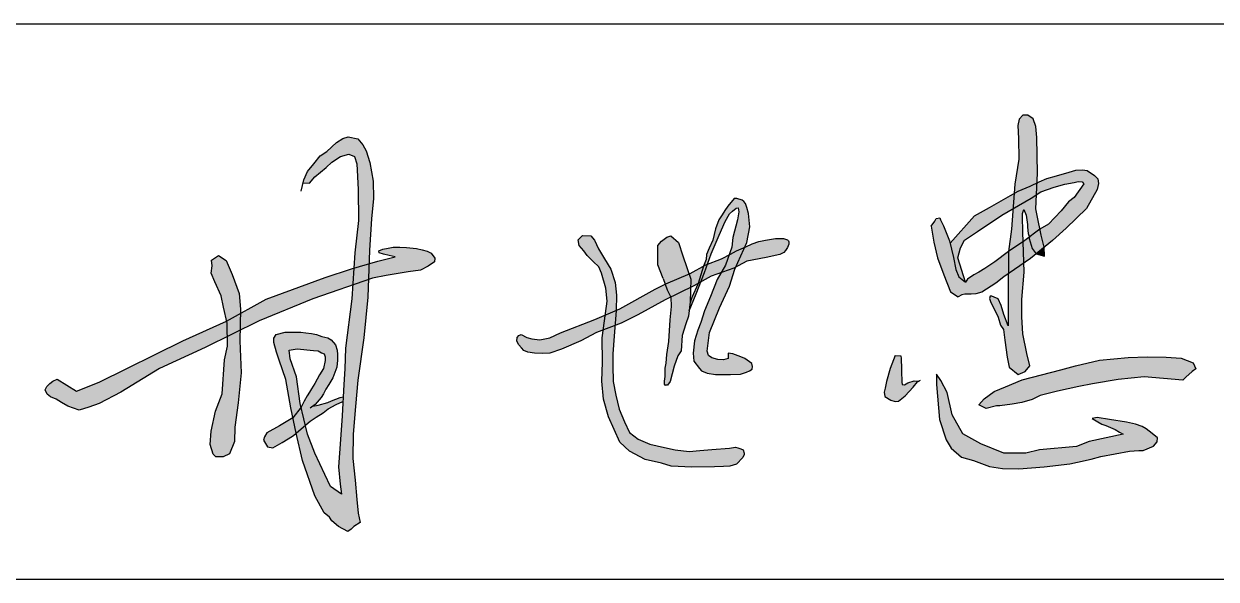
# Model space of a CAD drawing. Header units: millimetres. Extents: x 866309 to 879639, y 39442 to 44891.
# Drawn here: x 868129.66 to 868143.63, y 39494.63 to 39501.13 of the extents above; entities that cross this region are included whole.
import ezdxf

# ---------------------------------------------------------------- set-up
doc = ezdxf.new("R2010")
doc.units = ezdxf.units.MM
doc.header["$LTSCALE"] = 1000
doc.header["$MEASUREMENT"] = 0
doc.layers.add('HATCH', color=8, linetype='Continuous')

msp = doc.modelspace()

# ---------------------------------------------------------------- hatches: boundary and pattern name
at = {"layer": 'HATCH'}
for points in [[(868141.528, 39499.795), (868141.517, 39499.925), (868141.486, 39500.016), (868141.423, 39500.058), (868141.363, 39500.058), (868141.321, 39500.013), (868141.303, 39499.936), (868141.311, 39499.785), (868141.318, 39499.543), (868141.268, 39499.252), (868141.26, 39499.141), (868141.307, 39499.168), (868141.451, 39499.227), (868141.529, 39499.264), (868141.535, 39499.381)], [(868133.736, 39498.846), (868133.757, 39499.081), (868133.755, 39499.287), (868133.715, 39499.506), (868133.672, 39499.642), (868133.632, 39499.712), (868133.576, 39499.781), (868133.463, 39499.803), (868133.399, 39499.784), (868133.324, 39499.739), (868133.21, 39499.632), (868133.132, 39499.581), (868133.06, 39499.488), (868132.985, 39499.399), (868132.942, 39499.303), (868132.934, 39499.268), (868133.008, 39499.261), (868133.072, 39499.335), (868133.203, 39499.446), (868133.271, 39499.507), (868133.372, 39499.574), (868133.47, 39499.601), (868133.537, 39499.574), (868133.564, 39499.487), (868133.578, 39499.187), (868133.584, 39498.826), (868133.541, 39498.448), (868133.528, 39498.267), (868133.706, 39498.318), (868133.712, 39498.477)], [(868142.243, 39499.312), (868142.203, 39499.354), (868142.115, 39499.412), (868142.063, 39499.417), (868141.986, 39499.415), (868141.905, 39499.392), (868141.759, 39499.349), (868141.646, 39499.316), (868141.556, 39499.277), (868141.529, 39499.264), (868141.522, 39499.128), (868141.576, 39499.162), (868141.731, 39499.215), (868141.857, 39499.249), (868141.965, 39499.271), (868142.011, 39499.28), (868142.06, 39499.278), (868142.077, 39499.253), (868141.966, 39499.094), (868141.899, 39499.043), (868141.812, 39498.94), (868141.664, 39498.782), (868141.563, 39498.722), (868141.577, 39498.652), (868141.615, 39498.514), (868141.71, 39498.591), (868141.869, 39498.736), (868142.11, 39498.965), (868142.233, 39499.188), (868142.25, 39499.258)], [(868141.529, 39499.264), (868141.451, 39499.227), (868141.307, 39499.168), (868141.26, 39499.141), (868141.247, 39498.965), (868141.459, 39499.087), (868141.522, 39499.128)], [(868137.806, 39498.653), (868137.879, 39498.814), (868137.928, 39498.904), (868137.964, 39498.935), (868138.006, 39498.971), (868138.031, 39498.975), (868138.039, 39498.927), (868138.02, 39498.834), (868137.968, 39498.627), (868137.954, 39498.512), (868137.924, 39498.424), (868137.938, 39498.432), (868138.008, 39498.472), (868138.105, 39498.513), (868138.129, 39498.566), (868138.166, 39498.752), (868138.15, 39498.907), (868138.131, 39498.979), (868138.114, 39499.024), (868138.097, 39499.049), (868138.076, 39499.064), (868138.015, 39499.081), (868137.984, 39499.081), (868137.908, 39498.993), (868137.875, 39498.944), (868137.842, 39498.891), (868137.804, 39498.833), (868137.763, 39498.726), (868137.734, 39498.597), (868137.69, 39498.502), (868137.66, 39498.426), (868137.655, 39498.369), (868137.623, 39498.29), (868137.651, 39498.305), (868137.67, 39498.312), (868137.713, 39498.435)], [(868140.833, 39498.695), (868141.116, 39498.889), (868141.247, 39498.965), (868141.26, 39499.141), (868141.217, 39499.116), (868140.972, 39498.977), (868140.797, 39498.88), (868140.512, 39498.561), (868140.551, 39498.392), (868140.579, 39498.251), (868140.613, 39498.165), (868140.69, 39498.105), (868140.602, 39498.389), (868140.635, 39498.505), (868140.68, 39498.594)], [(868141.522, 39499.128), (868141.459, 39499.087), (868141.247, 39498.965), (868141.23, 39498.725), (868141.195, 39498.462), (868141.368, 39498.579), (868141.364, 39498.691), (868141.359, 39498.873), (868141.361, 39498.906), (868141.376, 39498.953), (868141.404, 39498.888), (868141.417, 39498.777), (868141.419, 39498.747), (868141.426, 39498.674), (868141.441, 39498.632), (868141.563, 39498.722), (868141.531, 39498.883), (868141.514, 39498.96)], [(868140.506, 39498.589), (868140.49, 39498.628), (868140.435, 39498.763), (868140.399, 39498.833), (868140.392, 39498.856), (868140.348, 39498.848), (868140.332, 39498.817), (868140.29, 39498.759), (868140.322, 39498.572), (868140.365, 39498.39), (868140.437, 39498.191), (868140.518, 39497.989), (868140.605, 39497.932), (868140.647, 39497.957), (868140.683, 39497.963), (868140.708, 39497.964), (868140.759, 39497.964), (868140.814, 39497.966), (868140.885, 39497.985), (868141.046, 39498.09), (868141.14, 39498.167), (868141.193, 39498.204), (868141.195, 39498.462), (868141.036, 39498.34), (868140.917, 39498.265), (868140.847, 39498.222), (868140.791, 39498.191), (868140.717, 39498.138), (868140.69, 39498.105), (868140.613, 39498.165), (868140.579, 39498.251), (868140.551, 39498.392)], [(868136.589, 39498.098), (868136.538, 39498.256), (868136.463, 39498.377), (868136.393, 39498.492), (868136.346, 39498.596), (868136.304, 39498.645), (868136.208, 39498.649), (868136.155, 39498.6), (868136.166, 39498.534), (868136.195, 39498.5), (868136.223, 39498.47), (868136.26, 39498.417), (868136.33, 39498.346), (868136.397, 39498.283), (868136.427, 39498.209), (868136.481, 39498.032), (868136.494, 39497.88), (868136.474, 39497.736), (868136.472, 39497.716), (868136.599, 39497.771), (868136.604, 39497.95)], [(868137.383, 39498.412), (868137.331, 39498.568), (868137.239, 39498.644), (868137.195, 39498.632), (868137.131, 39498.584), (868137.087, 39498.532), (868137.087, 39498.448), (868137.087, 39498.308), (868137.151, 39498.147), (868137.174, 39498.08), (868137.184, 39498.085), (868137.454, 39498.2)], [(868138.517, 39498.427), (868138.564, 39498.452), (868138.585, 39498.474), (868138.607, 39498.509), (868138.622, 39498.547), (868138.621, 39498.575), (868138.618, 39498.586), (868138.608, 39498.6), (868138.562, 39498.615), (868138.468, 39498.615), (868138.418, 39498.608), (868138.348, 39498.595), (868138.271, 39498.578), (868138.195, 39498.552), (868138.118, 39498.518), (868138.105, 39498.513), (868138.003, 39498.281), (868138.131, 39498.349), (868138.358, 39498.393)], [(868141.472, 39498.497), (868141.439, 39498.613), (868141.441, 39498.632), (868141.385, 39498.591), (868141.368, 39498.579), (868141.375, 39498.328), (868141.453, 39498.382), (868141.521, 39498.437)], [(868141.577, 39498.652), (868141.563, 39498.722), (868141.563, 39498.722), (868141.441, 39498.632), (868141.439, 39498.613), (868141.472, 39498.497), (868141.521, 39498.437), (868141.615, 39498.514)], [(868134.399, 39498.29), (868134.473, 39498.342), (868134.475, 39498.385), (868134.432, 39498.443), (868134.386, 39498.465), (868134.329, 39498.48), (868134.261, 39498.496), (868134.145, 39498.509), (868134.065, 39498.513), (868133.988, 39498.513), (868133.929, 39498.502), (868133.867, 39498.49), (868133.819, 39498.469), (868133.823, 39498.445), (868133.875, 39498.432), (868133.943, 39498.416), (868134.013, 39498.401), (868133.951, 39498.383), (868133.809, 39498.348), (868133.706, 39498.318), (868133.699, 39498.134), (868133.745, 39498.15), (868133.908, 39498.183), (868134.166, 39498.226), (868134.308, 39498.243)], [(868138.105, 39498.513), (868138.008, 39498.472), (868137.938, 39498.432), (868137.924, 39498.424), (868137.882, 39498.303), (868137.832, 39498.217), (868137.979, 39498.269), (868138.003, 39498.281)], [(868141.368, 39498.579), (868141.195, 39498.462), (868141.193, 39498.204), (868141.375, 39498.328)], [(868141.615, 39498.514), (868141.521, 39498.437), (868141.619, 39498.406)], [(868132.186, 39497.971), (868132.102, 39498.193), (868132.032, 39498.359), (868131.944, 39498.416), (868131.862, 39498.36), (868131.868, 39498.296), (868131.856, 39498.208), (868131.899, 39498.109), (868131.974, 39497.945), (868132.003, 39497.811), (868132.038, 39497.647), (868132.198, 39497.736), (868132.199, 39497.786)], [(868137.882, 39498.303), (868137.924, 39498.424), (868137.834, 39498.375), (868137.67, 39498.312), (868137.635, 39498.215), (868137.593, 39498.107), (868137.712, 39498.175), (868137.832, 39498.217)], [(868141.378, 39498.222), (868141.375, 39498.328), (868141.193, 39498.204), (868141.191, 39497.936), (868141.19, 39497.722), (868141.191, 39497.592), (868141.139, 39497.726), (868141.11, 39497.832), (868141.076, 39497.908), (868141.027, 39497.927), (868141, 39497.939), (868140.979, 39497.941), (868140.971, 39497.912), (868140.987, 39497.866), (868141.046, 39497.754), (868141.073, 39497.695), (868141.103, 39497.6), (868141.137, 39497.549), (868141.153, 39497.423), (868141.181, 39497.224), (868141.204, 39497.107), (868141.31, 39497.022), (868141.39, 39497.059), (868141.445, 39497.123), (868141.41, 39497.269), (868141.364, 39497.498), (868141.353, 39497.697), (868141.353, 39497.899)], [(868133.047, 39497.908), (868133.515, 39498.07), (868133.528, 39498.267), (868133.499, 39498.259), (868133.192, 39498.158), (868132.503, 39497.904), (868132.198, 39497.736), (868132.195, 39497.541), (868132.418, 39497.652)], [(868133.706, 39498.318), (868133.528, 39498.267), (868133.515, 39498.07), (868133.699, 39498.134)], [(868137.475, 39498.138), (868137.454, 39498.2), (868137.184, 39498.085), (868137.174, 39498.08), (868137.197, 39498.014), (868137.239, 39497.927), (868137.472, 39498.041)], [(868137.623, 39498.29), (868137.468, 39498.205), (868137.454, 39498.2), (868137.475, 39498.138), (868137.472, 39498.041), (868137.509, 39498.06), (868137.56, 39498.088)], [(868137.926, 39498.058), (868137.991, 39498.254), (868138.003, 39498.281), (868137.979, 39498.269), (868137.832, 39498.217), (868137.784, 39498.135), (868137.706, 39497.936), (868137.635, 39497.767), (868137.591, 39497.63), (868137.556, 39497.543), (868137.517, 39497.415), (868137.501, 39497.273), (868137.511, 39497.178), (868137.578, 39497.092), (868137.598, 39497.067), (868137.666, 39497.04), (868137.765, 39497.023), (868137.831, 39497.021), (868137.939, 39497.021), (868138.057, 39497.025), (868138.128, 39497.048), (868138.163, 39497.064), (868138.193, 39497.084), (868138.198, 39497.115), (868138.19, 39497.153), (868138.108, 39497.209), (868138.059, 39497.228), (868137.965, 39497.263), (868137.914, 39497.271), (868137.914, 39497.232), (868137.911, 39497.208), (868137.859, 39497.194), (868137.791, 39497.197), (868137.721, 39497.216), (868137.683, 39497.245), (868137.667, 39497.296), (868137.692, 39497.516), (868137.81, 39497.802)], [(868137.67, 39498.312), (868137.651, 39498.305), (868137.623, 39498.29), (868137.56, 39498.088), (868137.593, 39498.107), (868137.635, 39498.215)], [(868132.985, 39496.324), (868132.961, 39496.429), (868132.885, 39496.364), (868132.853, 39496.336), (868132.853, 39496.334), (868132.928, 39496.016), (868133.072, 39495.604), (868133.181, 39495.405), (868133.244, 39495.351), (868133.269, 39495.311), (868133.347, 39495.242), (868133.456, 39495.186), (868133.495, 39495.212), (868133.529, 39495.244), (868133.602, 39495.289), (868133.58, 39495.399), (868133.563, 39495.559), (868133.544, 39495.787), (868133.516, 39496.04), (868133.519, 39496.325), (868133.548, 39496.647), (868133.576, 39496.956), (868133.645, 39497.45), (868133.691, 39497.926), (868133.699, 39498.134), (868133.515, 39498.07), (868133.503, 39497.908), (868133.429, 39497.331), (868133.423, 39497.087), (868133.412, 39496.905), (868133.392, 39496.54), (868133.372, 39496.261), (868133.349, 39495.94), (868133.369, 39495.739), (868133.382, 39495.621), (868133.255, 39495.711), (868133.19, 39495.852), (868133.07, 39496.1)], [(868137.176, 39497.897), (868137.239, 39497.927), (868137.197, 39498.014), (868137.174, 39498.08), (868137.057, 39498.023), (868136.645, 39497.79), (868136.599, 39497.771), (868136.587, 39497.598), (868136.658, 39497.625), (868136.855, 39497.723)], [(868137.593, 39498.107), (868137.56, 39498.088), (868137.487, 39497.924), (868137.466, 39497.86), (868137.455, 39497.766), (868137.537, 39497.966)], [(868137.468, 39497.875), (868137.472, 39498.041), (868137.239, 39497.927), (868137.245, 39497.819), (868137.23, 39497.661), (868137.215, 39497.409), (868137.19, 39497.257), (868137.182, 39497.154), (868137.171, 39497.095), (868137.169, 39497.045), (868137.169, 39497.001), (868137.163, 39496.944), (868137.164, 39496.915), (868137.168, 39496.903), (868137.176, 39496.896), (868137.203, 39496.897), (868137.232, 39496.941), (868137.281, 39497.122), (868137.323, 39497.242), (868137.363, 39497.298), (868137.375, 39497.478), (868137.415, 39497.614), (868137.448, 39497.707)], [(868136.599, 39497.771), (868136.472, 39497.716), (868136.448, 39497.546), (868136.587, 39497.598)], [(868131.254, 39497.093), (868131.787, 39497.338), (868132.047, 39497.468), (868132.044, 39497.624), (868132.038, 39497.647), (868131.527, 39497.415), (868130.547, 39496.931), (868130.279, 39496.829), (868130.055, 39496.967), (868130.002, 39496.944), (868129.967, 39496.917), (868129.932, 39496.882), (868129.913, 39496.845), (868129.938, 39496.792), (868129.977, 39496.761), (868130.043, 39496.734), (868130.103, 39496.695), (868130.179, 39496.651), (868130.313, 39496.604), (868130.425, 39496.641), (868130.544, 39496.684), (868130.798, 39496.816)], [(868132.198, 39497.736), (868132.038, 39497.647), (868132.044, 39497.624), (868132.047, 39497.468), (868132.195, 39497.541)], [(868136.369, 39497.516), (868136.448, 39497.546), (868136.472, 39497.716), (868136.351, 39497.665), (868135.948, 39497.51), (868135.824, 39497.451), (868135.706, 39497.43), (868135.614, 39497.439), (868135.553, 39497.456), (868135.487, 39497.489), (868135.46, 39497.48), (868135.44, 39497.454), (868135.437, 39497.411), (868135.461, 39497.369), (868135.491, 39497.333), (868135.521, 39497.305), (868135.566, 39497.283), (868135.644, 39497.274), (868135.736, 39497.267), (868135.823, 39497.274), (868135.959, 39497.321), (868136.186, 39497.416)], [(868132.208, 39497.041), (868132.192, 39497.416), (868132.195, 39497.541), (868132.047, 39497.468), (868132.05, 39497.353), (868132.012, 39497.195), (868131.987, 39496.797), (868131.908, 39496.592), (868131.856, 39496.36), (868131.847, 39496.202), (868131.881, 39496.089), (868131.913, 39496.058), (868131.998, 39496.058), (868132.073, 39496.094), (868132.129, 39496.238), (868132.134, 39496.407), (868132.174, 39496.691)], [(868133.261, 39497.428), (868133.224, 39497.452), (868133.153, 39497.469), (868133.089, 39497.489), (868133.031, 39497.502), (868132.967, 39497.512), (868132.907, 39497.519), (868132.809, 39497.519), (868132.724, 39497.519), (868132.62, 39497.489), (868132.593, 39497.448), (868132.593, 39497.398), (868132.623, 39497.283), (868132.654, 39497.189), (868132.731, 39496.963), (868132.789, 39496.633), (868132.813, 39496.517), (868132.911, 39496.642), (868132.901, 39496.685), (868132.855, 39496.996), (868132.781, 39497.207), (868132.772, 39497.307), (868132.864, 39497.322), (868133.055, 39497.305), (868133.109, 39497.298), (868133.151, 39497.278), (868133.181, 39497.263), (868133.192, 39497.229), (868133.192, 39497.185), (868133.174, 39497.092), (868133.127, 39497.018), (868133.07, 39496.918), (868133.031, 39496.853), (868133.009, 39496.816), (868132.981, 39496.772), (868132.948, 39496.712), (868132.911, 39496.642), (868132.961, 39496.429), (868133.016, 39496.477), (868133.087, 39496.524), (868133.168, 39496.574), (868133.229, 39496.62), (868133.32, 39496.67), (868133.401, 39496.707), (868133.404, 39496.763), (868133.368, 39496.752), (868133.266, 39496.713), (868133.222, 39496.696), (868133.111, 39496.665), (868133.047, 39496.651), (868133.075, 39496.673), (868133.146, 39496.754), (868133.173, 39496.798), (868133.2, 39496.852), (868133.237, 39496.906), (868133.284, 39496.983), (868133.328, 39497.108), (868133.335, 39497.192), (868133.335, 39497.256), (868133.331, 39497.307), (868133.315, 39497.371)], [(868136.561, 39497.124), (868136.563, 39497.265), (868136.578, 39497.471), (868136.587, 39497.598), (868136.448, 39497.546), (868136.436, 39497.451), (868136.441, 39497.167), (868136.431, 39496.943), (868136.452, 39496.733), (868136.509, 39496.526), (868136.579, 39496.377), (868136.644, 39496.23), (868136.757, 39496.124), (868136.939, 39496.027), (868137.132, 39495.986), (868137.243, 39495.951), (868137.488, 39495.936), (868137.754, 39495.943), (868137.858, 39495.944), (868137.933, 39495.95), (868138.011, 39495.973), (868138.083, 39496.05), (868138.101, 39496.086), (868138.101, 39496.102), (868138.089, 39496.14), (868138.061, 39496.154), (868138.025, 39496.166), (868137.997, 39496.172), (868137.926, 39496.159), (868137.722, 39496.145), (868137.579, 39496.133), (868137.457, 39496.122), (868137.291, 39496.141), (868137.168, 39496.167), (868136.996, 39496.208), (868136.858, 39496.264), (868136.757, 39496.342), (868136.697, 39496.469), (868136.634, 39496.616), (868136.597, 39496.779), (868136.567, 39496.939)], [(868140.08, 39496.875), (868140.13, 39496.935), (868140.148, 39496.946), (868140.09, 39496.95), (868140.017, 39496.925), (868139.977, 39496.9), (868139.949, 39496.905), (868139.947, 39496.932), (868139.947, 39496.97), (868139.942, 39497.028), (868139.942, 39497.07), (868139.942, 39497.131), (868139.939, 39497.166), (868139.939, 39497.211), (868139.934, 39497.241), (868139.869, 39497.246), (868139.849, 39497.193), (868139.811, 39497.093), (868139.766, 39496.942), (868139.751, 39496.862), (868139.741, 39496.814), (868139.748, 39496.764), (868139.816, 39496.722), (868139.867, 39496.707), (868139.907, 39496.709), (868139.987, 39496.772)], [(868141.769, 39496.827), (868142.018, 39496.883), (868142.181, 39496.914), (868142.48, 39496.965), (868142.785, 39496.995), (868143.238, 39496.957), (868143.271, 39496.99), (868143.345, 39497.059), (868143.391, 39497.087), (868143.358, 39497.158), (868143.218, 39497.212), (868143.042, 39497.224), (868142.821, 39497.229), (868142.597, 39497.222), (868142.263, 39497.191), (868141.98, 39497.123), (868141.807, 39497.079), (868141.356, 39496.962), (868141.16, 39496.878), (868141.028, 39496.822), (868140.911, 39496.738), (868140.848, 39496.667), (868140.932, 39496.626), (868141.054, 39496.654), (868141.095, 39496.657), (868141.24, 39496.677), (868141.352, 39496.695), (868141.471, 39496.731), (868141.568, 39496.776)], [(868140.478, 39496.811), (868140.402, 39496.951), (868140.351, 39497.025), (868140.354, 39496.907), (868140.389, 39496.495), (868140.464, 39496.259), (868140.525, 39496.161), (868140.645, 39496.056), (868140.786, 39496.016), (868140.971, 39495.947), (868141.126, 39495.921), (868141.316, 39495.919), (868141.612, 39495.943), (868141.913, 39495.977), (868142.002, 39495.997), (868142.165, 39496.031), (868142.278, 39496.062), (868142.614, 39496.124), (868142.721, 39496.132), (868142.771, 39496.132), (868142.892, 39496.185), (868142.938, 39496.233), (868142.94, 39496.282), (868142.878, 39496.332), (868142.807, 39496.386), (868142.761, 39496.414), (868142.684, 39496.441), (868142.578, 39496.463), (868142.378, 39496.495), (868142.235, 39496.521), (868142.175, 39496.507), (868142.289, 39496.443), (868142.334, 39496.425), (868142.446, 39496.378), (868142.495, 39496.348), (868142.539, 39496.326), (868142.139, 39496.239), (868141.993, 39496.18), (868141.559, 39496.14), (868141.397, 39496.101), (868141.14, 39496.101), (868140.872, 39496.211), (868140.659, 39496.33), (868140.537, 39496.552)], [(868132.853, 39496.336), (868132.813, 39496.517), (868132.657, 39496.422), (868132.509, 39496.338), (868132.481, 39496.292), (868132.472, 39496.255), (868132.518, 39496.177), (868132.579, 39496.166), (868132.687, 39496.225), (868132.761, 39496.27), (868132.822, 39496.309)], [(868132.911, 39496.642), (868132.813, 39496.517), (868132.853, 39496.336), (868132.885, 39496.364), (868132.961, 39496.429)]]:
    msp.add_hatch(color=256, dxfattribs=at).paths.add_polyline_path(points)

# ---------------------------------------------------------------- linework, layer by layer
for p, q in [((868112.018, 39501.127), (868222.018, 39501.127)), ((868112.018, 39494.627), (868167.018, 39494.627))]:
    msp.add_line(p, q)
for points in [[(868141.439, 39498.613), (868141.472, 39498.497), (868141.521, 39498.437), (868141.619, 39498.406), (868141.615, 39498.514), (868141.577, 39498.652), (868141.531, 39498.883), (868141.514, 39498.96), (868141.535, 39499.381), (868141.528, 39499.795), (868141.517, 39499.925), (868141.486, 39500.016), (868141.423, 39500.058), (868141.363, 39500.058), (868141.321, 39500.013), (868141.303, 39499.936), (868141.311, 39499.785), (868141.318, 39499.543), (868141.268, 39499.252), (868141.23, 39498.725), (868141.195, 39498.462), (868141.191, 39497.936), (868141.19, 39497.722), (868141.191, 39497.592), (868141.139, 39497.726), (868141.11, 39497.832), (868141.076, 39497.908)], [(868132.91, 39499.17), (868132.942, 39499.303), (868132.985, 39499.399), (868133.06, 39499.488), (868133.132, 39499.581), (868133.21, 39499.632), (868133.324, 39499.739), (868133.399, 39499.784), (868133.463, 39499.803), (868133.576, 39499.781), (868133.632, 39499.712), (868133.672, 39499.642), (868133.715, 39499.506), (868133.755, 39499.287), (868133.757, 39499.081), (868133.736, 39498.846), (868133.712, 39498.477), (868133.691, 39497.926), (868133.645, 39497.45), (868133.576, 39496.956), (868133.548, 39496.647), (868133.519, 39496.325), (868133.516, 39496.04), (868133.544, 39495.787), (868133.563, 39495.559), (868133.58, 39495.399), (868133.602, 39495.289), (868133.529, 39495.244), (868133.495, 39495.212), (868133.456, 39495.186), (868133.347, 39495.242), (868133.269, 39495.311), (868133.244, 39495.351), (868133.181, 39495.405), (868133.072, 39495.604), (868132.928, 39496.016), (868132.853, 39496.334), (868132.789, 39496.633), (868132.731, 39496.963), (868132.654, 39497.189), (868132.623, 39497.283), (868132.593, 39497.398), (868132.593, 39497.448), (868132.62, 39497.489), (868132.62, 39497.489), (868132.724, 39497.519), (868132.809, 39497.519), (868132.809, 39497.519), (868132.907, 39497.519), (868132.967, 39497.512), (868133.031, 39497.502), (868133.089, 39497.489), (868133.153, 39497.469), (868133.224, 39497.452), (868133.261, 39497.428), (868133.315, 39497.371), (868133.331, 39497.307), (868133.335, 39497.256), (868133.335, 39497.192), (868133.328, 39497.108), (868133.284, 39496.983), (868133.237, 39496.906), (868133.2, 39496.852), (868133.173, 39496.798), (868133.146, 39496.754), (868133.146, 39496.754), (868133.075, 39496.673), (868133.018, 39496.63)], [(868132.934, 39499.268), (868133.008, 39499.261), (868133.008, 39499.261), (868133.072, 39499.335), (868133.203, 39499.446), (868133.271, 39499.507), (868133.372, 39499.574), (868133.47, 39499.601), (868133.47, 39499.601), (868133.537, 39499.574), (868133.564, 39499.487), (868133.578, 39499.187), (868133.584, 39498.826), (868133.541, 39498.448), (868133.503, 39497.908), (868133.429, 39497.331), (868133.423, 39497.087), (868133.412, 39496.905), (868133.392, 39496.54), (868133.372, 39496.261), (868133.349, 39495.94), (868133.369, 39495.739), (868133.382, 39495.621), (868133.382, 39495.621), (868133.255, 39495.711), (868133.19, 39495.852), (868133.07, 39496.1), (868132.985, 39496.324), (868132.901, 39496.685), (868132.855, 39496.996), (868132.781, 39497.207), (868132.772, 39497.307), (868132.772, 39497.307), (868132.864, 39497.322), (868133.055, 39497.305), (868133.055, 39497.305), (868133.109, 39497.298), (868133.151, 39497.278), (868133.181, 39497.263), (868133.192, 39497.229), (868133.192, 39497.185), (868133.174, 39497.092), (868133.127, 39497.018), (868133.07, 39496.918), (868133.031, 39496.853), (868133.009, 39496.816), (868132.981, 39496.772), (868132.948, 39496.712), (868132.911, 39496.642), (868132.813, 39496.517), (868132.657, 39496.422), (868132.509, 39496.338), (868132.481, 39496.292), (868132.472, 39496.255), (868132.518, 39496.177), (868132.579, 39496.166), (868132.687, 39496.225), (868132.761, 39496.27), (868132.822, 39496.309), (868132.885, 39496.364), (868133.016, 39496.477), (868133.087, 39496.524), (868133.168, 39496.574), (868133.229, 39496.62), (868133.32, 39496.67), (868133.401, 39496.707)], [(868140.512, 39498.561), (868140.797, 39498.88), (868140.972, 39498.977), (868141.217, 39499.116), (868141.307, 39499.168), (868141.451, 39499.227), (868141.556, 39499.277), (868141.646, 39499.316), (868141.759, 39499.349), (868141.905, 39499.392), (868141.986, 39499.415), (868142.063, 39499.417), (868142.115, 39499.412), (868142.203, 39499.354), (868142.243, 39499.312), (868142.25, 39499.258), (868142.233, 39499.188), (868142.11, 39498.965), (868141.869, 39498.736), (868141.71, 39498.591), (868141.453, 39498.382), (868141.14, 39498.167), (868141.046, 39498.09), (868140.885, 39497.985), (868140.814, 39497.966), (868140.759, 39497.964), (868140.708, 39497.964), (868140.683, 39497.963), (868140.647, 39497.957), (868140.605, 39497.932)], [(868140.29, 39498.759), (868140.332, 39498.817), (868140.348, 39498.848), (868140.348, 39498.848), (868140.392, 39498.856), (868140.399, 39498.833), (868140.435, 39498.763), (868140.49, 39498.628), (868140.506, 39498.589), (868140.551, 39498.392), (868140.579, 39498.251), (868140.613, 39498.165), (868140.69, 39498.105), (868140.602, 39498.389), (868140.635, 39498.505), (868140.68, 39498.594), (868140.833, 39498.695), (868141.116, 39498.889), (868141.459, 39499.087), (868141.576, 39499.162), (868141.731, 39499.215), (868141.857, 39499.249), (868141.965, 39499.271), (868142.011, 39499.28), (868142.06, 39499.278), (868142.077, 39499.253), (868141.966, 39499.094), (868141.899, 39499.043), (868141.812, 39498.94), (868141.664, 39498.782), (868141.563, 39498.722), (868141.385, 39498.591), (868141.195, 39498.462), (868141.036, 39498.34), (868140.917, 39498.265), (868140.847, 39498.222), (868140.791, 39498.191), (868140.717, 39498.138), (868140.69, 39498.105)], [(868137.455, 39497.766), (868137.537, 39497.966), (868137.635, 39498.215), (868137.713, 39498.435), (868137.806, 39498.653), (868137.879, 39498.814), (868137.928, 39498.904), (868137.964, 39498.935), (868138.006, 39498.971), (868138.031, 39498.975), (868138.039, 39498.927), (868138.02, 39498.834), (868137.968, 39498.627), (868137.954, 39498.512), (868137.882, 39498.303), (868137.784, 39498.135), (868137.706, 39497.936), (868137.635, 39497.767), (868137.591, 39497.63), (868137.556, 39497.543), (868137.517, 39497.415), (868137.501, 39497.273), (868137.511, 39497.178), (868137.578, 39497.092), (868137.598, 39497.067), (868137.666, 39497.04), (868137.765, 39497.023), (868137.831, 39497.021), (868137.939, 39497.021), (868138.057, 39497.025), (868138.128, 39497.048), (868138.163, 39497.064), (868138.193, 39497.084), (868138.198, 39497.115), (868138.19, 39497.153), (868138.108, 39497.209), (868138.059, 39497.228), (868137.965, 39497.263), (868137.914, 39497.271), (868137.914, 39497.232), (868137.911, 39497.208), (868137.859, 39497.194), (868137.791, 39497.197), (868137.721, 39497.216), (868137.683, 39497.245), (868137.667, 39497.296), (868137.692, 39497.516), (868137.81, 39497.802), (868137.926, 39498.058), (868137.991, 39498.254), (868138.129, 39498.566), (868138.166, 39498.752), (868138.15, 39498.907), (868138.131, 39498.979), (868138.114, 39499.024), (868138.097, 39499.049), (868138.076, 39499.064), (868138.015, 39499.081), (868137.984, 39499.081), (868137.908, 39498.993), (868137.875, 39498.944), (868137.842, 39498.891), (868137.804, 39498.833), (868137.763, 39498.726), (868137.734, 39498.597), (868137.69, 39498.502), (868137.66, 39498.426), (868137.655, 39498.369)], [(868141.076, 39497.908), (868141.027, 39497.927), (868141, 39497.939), (868140.979, 39497.941), (868140.971, 39497.912), (868140.987, 39497.866), (868141.046, 39497.754), (868141.073, 39497.695), (868141.103, 39497.6), (868141.137, 39497.549), (868141.153, 39497.423), (868141.181, 39497.224), (868141.204, 39497.107), (868141.31, 39497.022), (868141.39, 39497.059), (868141.445, 39497.123), (868141.445, 39497.123), (868141.41, 39497.269), (868141.364, 39497.498), (868141.353, 39497.697), (868141.353, 39497.899), (868141.378, 39498.222), (868141.364, 39498.691), (868141.359, 39498.873), (868141.361, 39498.906), (868141.376, 39498.953), (868141.376, 39498.953), (868141.404, 39498.888), (868141.417, 39498.777), (868141.419, 39498.747), (868141.426, 39498.674), (868141.441, 39498.632), (868141.439, 39498.613)], [(868140.29, 39498.759), (868140.322, 39498.572), (868140.365, 39498.39), (868140.437, 39498.191), (868140.518, 39497.989), (868140.605, 39497.932)], [(868135.487, 39497.489), (868135.553, 39497.456), (868135.614, 39497.439), (868135.706, 39497.43), (868135.824, 39497.451), (868135.948, 39497.51), (868136.351, 39497.665), (868136.645, 39497.79), (868137.057, 39498.023), (868137.184, 39498.085), (868137.468, 39498.205), (868137.651, 39498.305), (868137.834, 39498.375), (868137.938, 39498.432), (868138.008, 39498.472), (868138.118, 39498.518), (868138.195, 39498.552), (868138.271, 39498.578), (868138.348, 39498.595), (868138.418, 39498.608), (868138.468, 39498.615), (868138.562, 39498.615), (868138.562, 39498.615), (868138.608, 39498.6)], [(868136.166, 39498.534), (868136.155, 39498.6), (868136.208, 39498.649), (868136.304, 39498.645), (868136.346, 39498.596), (868136.393, 39498.492), (868136.463, 39498.377), (868136.538, 39498.256), (868136.589, 39498.098), (868136.604, 39497.95), (868136.599, 39497.771), (868136.578, 39497.471), (868136.563, 39497.265), (868136.561, 39497.124), (868136.567, 39496.939), (868136.597, 39496.779), (868136.634, 39496.616), (868136.697, 39496.469), (868136.757, 39496.342), (868136.858, 39496.264), (868136.996, 39496.208), (868137.168, 39496.167), (868137.291, 39496.141), (868137.457, 39496.122), (868137.579, 39496.133), (868137.722, 39496.145), (868137.926, 39496.159), (868137.997, 39496.172), (868138.025, 39496.166), (868138.061, 39496.154), (868138.089, 39496.14), (868138.101, 39496.102), (868138.101, 39496.086), (868138.083, 39496.05), (868138.011, 39495.973), (868137.933, 39495.95), (868137.858, 39495.944), (868137.754, 39495.943), (868137.488, 39495.936), (868137.243, 39495.951), (868137.132, 39495.986), (868136.939, 39496.027), (868136.757, 39496.124), (868136.644, 39496.23), (868136.579, 39496.377), (868136.509, 39496.526), (868136.452, 39496.733), (868136.431, 39496.943), (868136.441, 39497.167), (868136.436, 39497.451), (868136.474, 39497.736), (868136.494, 39497.88), (868136.481, 39498.032), (868136.427, 39498.209), (868136.397, 39498.283), (868136.33, 39498.346), (868136.26, 39498.417), (868136.223, 39498.47), (868136.195, 39498.5), (868136.166, 39498.534)], [(868137.151, 39498.147), (868137.087, 39498.308), (868137.087, 39498.448), (868137.087, 39498.532), (868137.131, 39498.584), (868137.195, 39498.632), (868137.239, 39498.644), (868137.331, 39498.568), (868137.383, 39498.412), (868137.475, 39498.138), (868137.468, 39497.875), (868137.448, 39497.707), (868137.415, 39497.614), (868137.375, 39497.478), (868137.363, 39497.298), (868137.323, 39497.242), (868137.281, 39497.122), (868137.232, 39496.941), (868137.203, 39496.897), (868137.176, 39496.896)], [(868130.055, 39496.967), (868130.279, 39496.829), (868130.547, 39496.931), (868131.527, 39497.415), (868132.038, 39497.647), (868132.503, 39497.904), (868133.192, 39498.158), (868133.499, 39498.259), (868133.809, 39498.348), (868133.951, 39498.383), (868134.013, 39498.401), (868133.943, 39498.416), (868133.875, 39498.432), (868133.823, 39498.445), (868133.823, 39498.445), (868133.819, 39498.469), (868133.867, 39498.49), (868133.929, 39498.502), (868133.988, 39498.513), (868134.065, 39498.513), (868134.145, 39498.509), (868134.261, 39498.496), (868134.329, 39498.48), (868134.386, 39498.465), (868134.432, 39498.443), (868134.475, 39498.385), (868134.473, 39498.342), (868134.399, 39498.29), (868134.308, 39498.243), (868134.166, 39498.226), (868133.908, 39498.183), (868133.745, 39498.15), (868133.047, 39497.908), (868132.418, 39497.652), (868131.787, 39497.338), (868131.254, 39497.093), (868130.798, 39496.816), (868130.544, 39496.684), (868130.425, 39496.641), (868130.313, 39496.604), (868130.179, 39496.651), (868130.103, 39496.695), (868130.043, 39496.734), (868129.977, 39496.761), (868129.938, 39496.792), (868129.913, 39496.845), (868129.932, 39496.882), (868129.967, 39496.917), (868130.002, 39496.944), (868130.055, 39496.967)], [(868138.608, 39498.6), (868138.618, 39498.586), (868138.621, 39498.575), (868138.622, 39498.547), (868138.607, 39498.509), (868138.585, 39498.474), (868138.564, 39498.452), (868138.517, 39498.427), (868138.358, 39498.393), (868138.131, 39498.349), (868137.979, 39498.269), (868137.712, 39498.175), (868137.509, 39498.06), (868137.176, 39497.897), (868136.855, 39497.723), (868136.658, 39497.625), (868136.369, 39497.516), (868136.186, 39497.416), (868135.959, 39497.321), (868135.823, 39497.274), (868135.736, 39497.267), (868135.644, 39497.274), (868135.566, 39497.283), (868135.521, 39497.305), (868135.491, 39497.333), (868135.461, 39497.369), (868135.437, 39497.411), (868135.44, 39497.454), (868135.46, 39497.48), (868135.487, 39497.489)], [(868131.862, 39498.36), (868131.944, 39498.416), (868132.032, 39498.359), (868132.102, 39498.193), (868132.186, 39497.971), (868132.199, 39497.786), (868132.192, 39497.416), (868132.208, 39497.041), (868132.174, 39496.691), (868132.134, 39496.407), (868132.129, 39496.238), (868132.073, 39496.094), (868131.998, 39496.058), (868131.913, 39496.058), (868131.881, 39496.089), (868131.847, 39496.202), (868131.856, 39496.36), (868131.908, 39496.592), (868131.987, 39496.797), (868132.012, 39497.195), (868132.05, 39497.353), (868132.044, 39497.624), (868132.003, 39497.811), (868131.974, 39497.945), (868131.899, 39498.109), (868131.856, 39498.208), (868131.868, 39498.296), (868131.862, 39498.36)], [(868137.655, 39498.369), (868137.623, 39498.29), (868137.56, 39498.088), (868137.487, 39497.924), (868137.466, 39497.86)], [(868137.151, 39498.147), (868137.197, 39498.014), (868137.239, 39497.927), (868137.245, 39497.819), (868137.23, 39497.661), (868137.215, 39497.409), (868137.19, 39497.257), (868137.182, 39497.154), (868137.171, 39497.095), (868137.169, 39497.045), (868137.169, 39497.001), (868137.163, 39496.944), (868137.164, 39496.915)], [(868139.869, 39497.246), (868139.849, 39497.193), (868139.811, 39497.093), (868139.766, 39496.942), (868139.751, 39496.862), (868139.741, 39496.814), (868139.748, 39496.764), (868139.748, 39496.764), (868139.816, 39496.722), (868139.867, 39496.707), (868139.907, 39496.709), (868139.987, 39496.772), (868140.08, 39496.875), (868140.13, 39496.935), (868140.165, 39496.957)], [(868139.869, 39497.246), (868139.934, 39497.241), (868139.939, 39497.211), (868139.939, 39497.166), (868139.942, 39497.131), (868139.942, 39497.07), (868139.942, 39497.028), (868139.947, 39496.97), (868139.947, 39496.932), (868139.949, 39496.905), (868139.949, 39496.905), (868139.977, 39496.9), (868140.017, 39496.925), (868140.09, 39496.95), (868140.09, 39496.95), (868140.148, 39496.946)], [(868140.911, 39496.738), (868141.028, 39496.822), (868141.16, 39496.878), (868141.356, 39496.962), (868141.807, 39497.079), (868141.98, 39497.123), (868142.263, 39497.191), (868142.597, 39497.222), (868142.821, 39497.229), (868143.042, 39497.224), (868143.218, 39497.212), (868143.358, 39497.158), (868143.358, 39497.158), (868143.391, 39497.087), (868143.345, 39497.059), (868143.271, 39496.99), (868143.238, 39496.957), (868143.238, 39496.957), (868142.785, 39496.995), (868142.48, 39496.965), (868142.181, 39496.914), (868142.018, 39496.883), (868141.769, 39496.827), (868141.568, 39496.776), (868141.471, 39496.731), (868141.352, 39496.695), (868141.24, 39496.677), (868141.095, 39496.657), (868141.054, 39496.654), (868140.932, 39496.626), (868140.848, 39496.667), (868140.911, 39496.738), (868140.911, 39496.738)], [(868140.351, 39497.025), (868140.354, 39496.907), (868140.389, 39496.495), (868140.464, 39496.259), (868140.525, 39496.161), (868140.645, 39496.056), (868140.786, 39496.016), (868140.971, 39495.947), (868141.126, 39495.921), (868141.316, 39495.919), (868141.612, 39495.943), (868141.913, 39495.977), (868142.002, 39495.997), (868142.165, 39496.031), (868142.278, 39496.062), (868142.614, 39496.124), (868142.721, 39496.132), (868142.771, 39496.132), (868142.892, 39496.185), (868142.938, 39496.233), (868142.94, 39496.282), (868142.878, 39496.332), (868142.807, 39496.386), (868142.761, 39496.414), (868142.684, 39496.441), (868142.578, 39496.463), (868142.378, 39496.495), (868142.235, 39496.521), (868142.175, 39496.507), (868142.175, 39496.507), (868142.175, 39496.507), (868142.289, 39496.443), (868142.334, 39496.425), (868142.446, 39496.378), (868142.495, 39496.348), (868142.539, 39496.326), (868142.139, 39496.239), (868141.993, 39496.18), (868141.559, 39496.14), (868141.397, 39496.101), (868141.14, 39496.101), (868140.872, 39496.211), (868140.659, 39496.33), (868140.537, 39496.552), (868140.478, 39496.811), (868140.402, 39496.951), (868140.351, 39497.025)], [(868137.164, 39496.915), (868137.168, 39496.903), (868137.176, 39496.896)], [(868133.047, 39496.651), (868133.047, 39496.651), (868133.111, 39496.665), (868133.222, 39496.696), (868133.266, 39496.713), (868133.368, 39496.752), (868133.404, 39496.763)]]:
    msp.add_lwpolyline(points)

doc.saveas('drawing.dxf')
